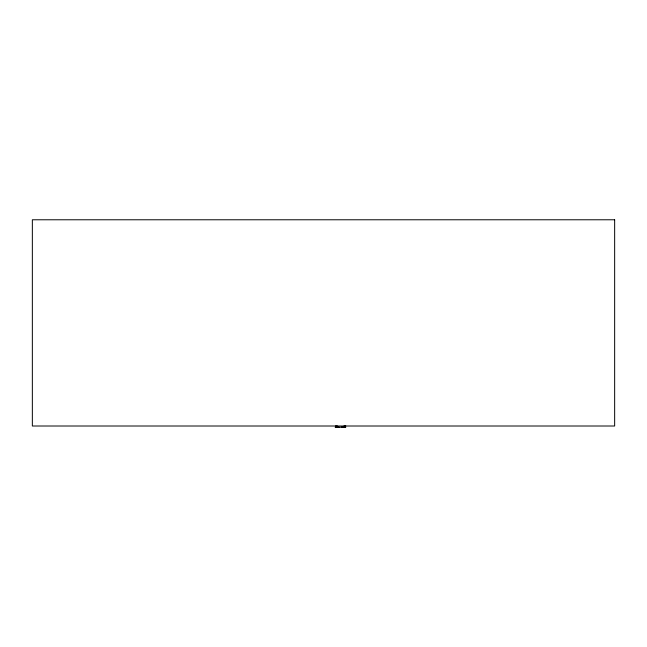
<?xml version="1.0" encoding="UTF-8"?>
<svg xmlns="http://www.w3.org/2000/svg" width="647" height="647" viewBox="0 0 647 647"><rect width="100%" height="100%" fill="white"/><g stroke="black" fill="none" stroke-linecap="round" stroke-linejoin="round"><path stroke-width="0.97" d="M335.453 426.001L337.419 426.009M342.942 427.214L341.365 427.214M343.913 426.009L345.789 426.009L345.312 426.001M338.785 427.214L337.863 427.214L338.971 427.214M342.158 427.214L342.627 427.214M342.295 427.206L345.789 427.214L335.154 427.214L337.419 427.222M614.65 219.778L32.35 219.778L32.35 426.009L614.65 426.009L614.65 219.778"/></g></svg>
